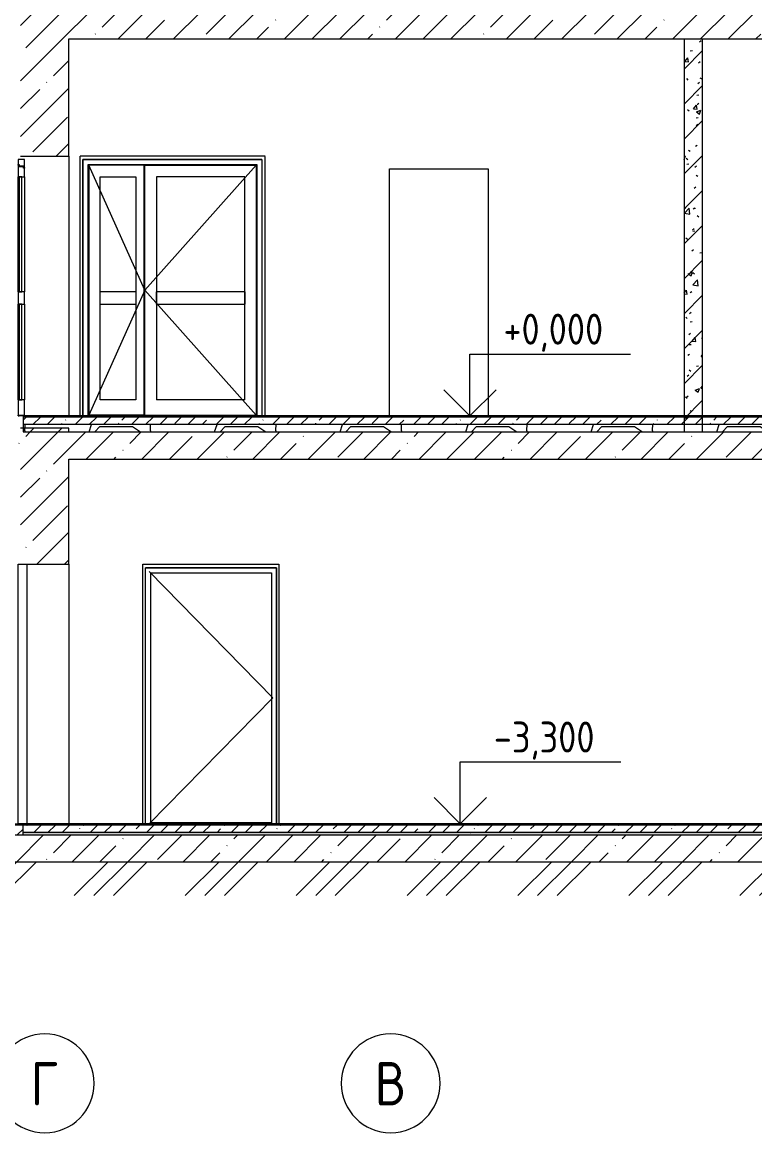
# Model space of a CAD drawing. Header units: millimetres. Extents: x -515342 to 330399, y -224905 to 507333.
# Drawn here: x 251977 to 257907, y 82231 to 91216 of the extents above; entities that cross this region are included whole.
import ezdxf

# ---------------------------------------------------------------- set-up
doc = ezdxf.new("R2010")
doc.units = ezdxf.units.MM
doc.linetypes.add('ASVP_Невидимые', pattern=[5, 3, -2])
doc.layers.get('0').update_dxf_attribs({"lineweight": 0})
for name, color, linetype, lineweight in [('Аннотация', 7, 'Continuous', 0), ('Витраж', 7, 'Continuous', 0), ('Двери', 7, 'Continuous', 0), ('Двери открывание', 7, 'Continuous', 0), ('Линии', 7, 'Continuous', 0), ('Оси', 7, 'Continuous', 0), ('Отметки', 7, 'Continuous', 0), ('Перекрытие', 7, 'Continuous', 0), ('Стены внутренние', 7, 'Continuous', 0), ('Стены несущие', 7, 'Continuous', 0), ('Стены перегородки', 7, 'Continuous', 0), ('Узлы', 7, 'Continuous', 0)]:
    doc.layers.add(name, color=color, linetype=linetype, lineweight=lineweight)
doc.styles.add('GOST Common', font='', dxfattribs={"width": 0.9, "height": 350})
doc.styles.add('GOST Common_1', font='', dxfattribs={"width": 0.9, "height": 250})
doc.styles.get('GOST Common').set_extended_font_data('GOST Common')
doc.styles.get('GOST Common_1').set_extended_font_data('GOST Common')
pattern_1 = [(45, (255037.12, 95610.5), (-224.5064, 224.5064), []), (45, (255261.63, 95610.5), (-224.5064, 224.5064), [396.875, -79.375, 3.353, -76.022])]
pattern_2 = [(45, (255037.12, 95610.5), (-114.0493, 114.0493), []), (45, (255151.17, 95610.5), (-114.0493, 114.0493), [201.613, -40.323, 3.353, -36.97])]

# ---------------------------------------------------------------- blocks, each defined once
blk = doc.blocks.new('Дверь_Стальная_Фрамуга_2 полотна1 - АР_Дверь_Внутренняя_1350х2680h_коробка__О_Л 2-10217686-О_АР_П_Разрез 2-2')
at = {"layer": 'Двери', "color": 253, "true_color": 0xaaaaaa}
for p, q in [((-8597.9, 5), (-8597.9, 0)), ((-8562.9, 0), (-8562.9, 5)), ((-8506.9, 5), (-8506.9, 0))]:
    blk.add_line(p, q, dxfattribs=at)
at = {"layer": 'Двери открывание', "color": 253, "true_color": 0xaaaaaa}
blk.add_line((-8522.9, 0), (-8520.1, 5), dxfattribs=at)
blk = doc.blocks.new('Прямоугольный импост - АР_Откос_Металлический_50х330 Серый Правый_Двери-10217749-О_АР_П_Разрез 2-2')
at = {"layer": 'Витраж'}
for p, q in [((-8588.9, 5), (-8588.9, 0)), ((-8587.9, 0), (-8587.9, 5))]:
    blk.add_line(p, q, dxfattribs=at)
blk = doc.blocks.new('СД_Люблино_Фасады_rvt-2-О_АР_П_Разрез 2-2')
at = {"layer": 'Стены внутренние'}
blk.add_line((-8637.9, 0), (-8637.9, 5), dxfattribs=at)
at = {"layer": 'Витраж', "lineweight": 9}
blk.add_blockref('Прямоугольный импост - АР_Откос_Металлический_50х330 Серый Правый_Двери-10217749-О_АР_П_Разрез 2-2', (0, 0), dxfattribs=at)
at = {"layer": 'Двери', "lineweight": 9}
blk.add_blockref('Дверь_Стальная_Фрамуга_2 полотна1 - АР_Дверь_Внутренняя_1350х2680h_коробка__О_Л 2-10217686-О_АР_П_Разрез 2-2', (0, 0), dxfattribs=at)
blk = doc.blocks.new('Дверь_Алюминиевая_Противопожарная__ТПТ75__2 полотна - АР_Дверь_ТПТ75_1450х2075_h__Средник_EI30_Пр-10663333-О_АР_П_Разрез 2-2')
at = {"layer": 'Двери', "lineweight": 18}
for p, q in [((-9415, 2075), (-9415, 2032.5)), ((-9364, 2075), (-9415, 2075)), ((-9364, 2009.5), (-9364, 2075)), ((-9415, 2032.5), (-9407, 2032.5)), ((-9407, 2027.5), (-9415, 2027.5)), ((-9415, 2027.5), (-9415, 1935)), ((-9407, 2032.5), (-9407, 2022.5)), ((-9407, 2014.5), (-9407, 2027.5)), ((-9407, 2022.5), (-9372, 2022.5)), ((-9372, 2014.5), (-9407, 2014.5)), ((-9372, 2022.5), (-9372, 2009.5)), ((-9372, 2004.5), (-9372, 2014.5)), ((-9372, 2009.5), (-9364, 2009.5)), ((-9364, 2004.5), (-9372, 2004.5)), ((-9364, 1935), (-9364, 2004.5)), ((-9415, 1935), (-9364, 1935)), ((-9385, 1935), (-9407, 1935)), ((-9407, 1935), (-9407, 1005)), ((-9385, 1005), (-9385, 1935)), ((-9415, 1005), (-9415, 904)), ((-9364, 1005), (-9415, 1005)), ((-9407, 1005), (-9385, 1005)), ((-9364, 904), (-9364, 1005)), ((-9415, 904), (-9364, 904)), ((-9385, 904), (-9407, 904)), ((-9407, 904), (-9407, 128.7)), ((-9385, 128.7), (-9385, 904)), ((-9364, 128.7), (-9415, 128.7)), ((-9415, 128.7), (-9415, 5)), ((-9407, 128.7), (-9385, 128.7)), ((-9364, 5), (-9364, 128.7)), ((-9415, 5), (-9364, 5)), ((-9415, 0), (-9407, 0)), ((-9375, 0), (-9407, 0))]:
    blk.add_line(p, q, dxfattribs=at)
at = {"layer": 'Двери'}
for p, q in [((-9415, 2027.5), (-9415, 2032.5)), ((-9364, 2009.5), (-9364, 2004.5)), ((-9415, 1005), (-9415, 1935)), ((-9364, 1935), (-9364, 1005)), ((-9415, 128.7), (-9415, 904)), ((-9364, 904), (-9364, 128.7)), ((-9415, 0), (-9415, 5)), ((-9407, 0), (-9415, 0)), ((-9407, 0), (-9407, 5)), ((-9375, 0), (-9407, 0)), ((-9372, 0), (-9372, 5)), ((-9364, 5), (-9364, 0))]:
    blk.add_line(p, q, dxfattribs=at)
blk = doc.blocks.new('Дверь_Алюминиевая_Противопожарная__ТПТ75__2 полотна - АР_Дверь_ТПТ75_1450х2075_h__Средник_EI30_Пр-V162-О_АР_П_Разрез 2-2')
at = {"layer": 'Двери', "linetype": 'ASVP_Невидимые'}
for p, q in [((-7416.5, 2100), (-8916.5, 2100)), ((-8916.5, 2100), (-8916.5, 0)), ((-8891.5, 0), (-8891.5, 2075)), ((-8891.5, 2075), (-7441.5, 2075)), ((-7441.5, 2075), (-7441.5, 0)), ((-7416.5, 0), (-7416.5, 2100))]:
    blk.add_line(p, q, dxfattribs=at)
at = {"layer": 'Двери'}
for p, q in [((-7441.5, 2075), (-8891.5, 2075)), ((-8891.5, 2075), (-8891.5, 0)), ((-7441.5, 2075), (-7441.5, 0)), ((-8849, 2032.5), (-7484, 2032.5)), ((-8849, 0), (-8849, 2032.5)), ((-8394, 2027.5), (-8844, 2027.5)), ((-8844, 2027.5), (-8844, 5)), ((-8394.1, 2022.5), (-8389, 2022.5)), ((-8394, 5), (-8394, 2027.5)), ((-8394, 2009.5), (-8389, 2009.5)), ((-8394, 2004.5), (-8389, 2004.5)), ((-8389, 2027.5), (-7489, 2027.5)), ((-8389, 5), (-8389, 2027.5)), ((-7489, 2027.5), (-7489, 5)), ((-7484, 2032.5), (-7484, 0)), ((-8751.5, 128.7), (-8751.5, 1935)), ((-8751.5, 1935), (-8463.5, 1935)), ((-8463.5, 1935), (-8463.5, 128.7)), ((-8296.5, 1935), (-8296.5, 128.7)), ((-7581.5, 1935), (-8296.5, 1935)), ((-7581.5, 128.7), (-7581.5, 1935)), ((-8751.5, 904), (-8751.5, 1005)), ((-8463.5, 1005), (-8751.5, 1005)), ((-8463.5, 1005), (-8463.5, 904)), ((-8296.5, 904), (-8296.5, 1005)), ((-7581.5, 1005), (-8296.5, 1005)), ((-7581.5, 1005), (-7581.5, 904)), ((-8751.5, 904), (-8463.5, 904)), ((-8296.5, 904), (-7581.5, 904)), ((-8463.5, 128.7), (-8751.5, 128.7)), ((-7581.5, 128.7), (-8296.5, 128.7)), ((-8394, 5), (-8844, 5)), ((-8839, 0), (-8839, 5)), ((-8826, 0), (-8826, 5)), ((-8389, 5), (-8394, 5)), ((-8389, 5), (-7489, 5)), ((-7507, 5), (-7507, 0)), ((-7494, 5), (-7494, 0))]:
    blk.add_line(p, q, dxfattribs=at)
at = {"layer": 'Двери открывание'}
for q in [(-8844, 2027.5), (-7489, 2027.5), (-8844, 5), (-7489, 5)]:
    blk.add_line((-8389, 1016.3), q, dxfattribs=at)
blk = doc.blocks.new('Дверь_Деревянная_1 полотно - АР_Дверь_Межкомнатная_1000х2000h_полотно__Г_Пр-10560728-О_АР_П_Разрез 2-2')
at = {"layer": 'Двери'}
for p, q in [((-7435, -3290), (-7435, -3300)), ((-7395, -3300), (-7395, -3290))]:
    blk.add_line(p, q, dxfattribs=at)
at = {"layer": 'Двери', "linetype": 'ASVP_Невидимые'}
blk.add_line((-7395, -3290), (-7395, -3300), dxfattribs=at)
blk = doc.blocks.new('Дверь_Деревянная_1 полотно - АР_Дверь_Межкомнатная_1000х2000h_полотно__Г_Пр-10560729-О_АР_П_Разрез 2-2')
at = {"layer": 'Двери', "linetype": 'ASVP_Невидимые'}
for p, q in [((-8385, -3300), (-8385, -1230)), ((-8385, -1230), (-7325, -1230)), ((-7325, -1230), (-7325, -3300))]:
    blk.add_line(p, q, dxfattribs=at)
at = {"layer": 'Двери'}
for p, q in [((-8385, -3300), (-8385, -1230)), ((-7325, -1230), (-8385, -1230)), ((-7325, -3300), (-7325, -1230)), ((-8345, -1270), (-8345, -3300)), ((-8345, -1270), (-7365, -1270)), ((-7365, -1270), (-7365, -3300)), ((-8345, -3290), (-7365, -3290))]:
    blk.add_line(p, q, dxfattribs=at)
at = {"layer": 'Двери открывание'}
for p, q in [((-7355, -2280), (-8355, -1260)), ((-8355, -3300), (-7355, -2280))]:
    blk.add_line(p, q, dxfattribs=at)
blk = doc.blocks.new('Дверь_Деревянная_1 полотно - АР_Дверь_Межкомнатная_1000х2000h_полотно__Г_Пр-V285-О_АР_П_Разрез 2-2')
at = {"layer": 'Двери'}
for p, q in [((-9415, -1200), (-9345, -1200)), ((-9415, -3300), (-9415, -1200)), ((-9345, -1200), (-9345, -3300)), ((-9345, -3300), (-9415, -3300))]:
    blk.add_line(p, q, dxfattribs=at)
blk = doc.blocks.new('Дверь_Стальная_2 полотна - АР_Дверь_Внутренняя_1450х2080h_коробка__О_Л-10662681-О_АР_П_Разрез 2-2')
at = {"layer": 'Двери'}
for p, q in [((-8345, -3295), (-8000, -3295)), ((-8000, -3290), (-8000, -3295)), ((-8000, -3295), (-8000, -3290)), ((-8000, -3295), (-7435, -3295))]:
    blk.add_line(p, q, dxfattribs=at)
blk = doc.blocks.new('Ось сетки - Круг_Ø8 мм-6577-О_АР_П_Разрез 2-2')
at = {"layer": 'Оси'}
for start, end in [(360, 180), (180, 360)]:
    blk.add_arc((0, -5400), 400, start, end, dxfattribs=at)
blk = doc.blocks.new('Высотные отметки - Стрелка вверх-5091-О_АР_П_Разрез 2-2')
at = {"layer": 'Аннотация'}
for p, q in [((-16859.5, 13170), (-18159.5, 13170)), ((-16859.5, 12670), (-16859.5, 13170)), ((-16859.5, 12670), (-17071.7, 12882.1)), ((-16859.5, 12670), (-16647.4, 12882.1)), ((-16559.5, 12670), (-17159.5, 12670))]:
    blk.add_line(p, q, dxfattribs=at)

msp = doc.modelspace()

# ---------------------------------------------------------------- hatches: boundary and pattern name
at = {"layer": 'Перекрытие'}
h = msp.add_hatch(dxfattribs=at)
h.set_pattern_fill('FP_37', color=256, style=0, pattern_type=2)
h.set_pattern_definition(pattern_1)
h.paths.add_polyline_path([(255691.0087, 91081.3929), (258884.7706, 91081.3929), (258884.7706, 91301.3929), (251964.7107, 91301.3929), (251964.7107, 91081.3929), (255583.882, 91081.3929)])
h = msp.add_hatch(dxfattribs=at)
h.set_pattern_fill('FP_48', color=256, style=0, pattern_type=2)
h.set_pattern_definition(pattern_2)
h.paths.add_polyline_path([(261347.2706, 88021.3929), (261347.2706, 88029.3929), (251984.7107, 88029.3929), (251984.7107, 88021.3929), (261261.5957, 88021.3929)])
h = msp.add_hatch(dxfattribs=at)
h.set_pattern_fill('FP_48', color=256, style=0, pattern_type=2)
h.set_pattern_definition(pattern_2)
h.paths.add_polyline_path([(256762.2754, 87961.3929), (261347.2706, 87961.3929), (261347.2706, 88021.3929), (251984.7107, 88021.3929), (251984.7107, 87961.3929), (256655.1487, 87961.3929)])
h = msp.add_hatch(dxfattribs=at)
h.set_pattern_fill('FP_48', color=256, style=0, pattern_type=2)
h.set_pattern_definition(pattern_2)
h.paths.add_polyline_path([(257334.7107, 88021.3929), (257484.7107, 88021.3929), (257484.7107, 88029.3929), (257334.7107, 88029.3929)])
h = msp.add_hatch(dxfattribs=at)
h.set_pattern_fill('FP_48', color=256, style=0, pattern_type=2)
h.set_pattern_definition(pattern_2)
h.paths.add_polyline_path([(257484.7107, 87961.3929), (257484.7107, 88021.3929), (257334.7107, 88021.3929), (257334.7107, 87961.3929), (257405.0354, 87961.3929)])
h = msp.add_hatch(dxfattribs=at)
h.set_pattern_fill('FP_37', color=256, style=0, pattern_type=2)
h.set_pattern_definition(pattern_1)
h.paths.add_polyline_path([(256762.2754, 87681.3929), (263694.7706, 87681.3929), (263694.7706, 87901.3929), (250664.7107, 87901.3929), (250664.7107, 87681.3929), (256655.1487, 87681.3929)])
h = msp.add_hatch(dxfattribs=at)
h.set_pattern_fill('FP_57', color=256, style=0, pattern_type=2)
h.set_pattern_definition([(228.013, (255768.645, 96626.49), (-8127.9666, -9144.0297), [136.69, -13532.193]), (184.97, (255677.205, 96524.893), (12191.99547, 1016.05502), [234.562, -23221.62]), (132.51, (255443.525, 96504.57), (10159.9124, -11176.07977), [165.393, -16373.89]), (267.274, (255047.285, 96250.573), (1015.88953, 20320.00577), [213.602, -21146.575]), (292.834, (255037.125, 96037.213), (-5080.07417, 12191.97012), [209.453, -20735.923]), (357.274, (255118.405, 95844.173), (-20320.00577, 1015.88953), [213.602, -21146.575]), (37.694, (255331.765, 95834.013), (-13208.04272, -10159.9446), [282.477, -27965.247]), (72.255, (255555.285, 96006.733), (7112.12749, 22351.9589), [266.688, -26402.102]), (121.43, (255636.565, 96260.733), (-8128.10005, 13207.93827), [214.325, -21218.218]), (175.236, (255524.805, 96443.61), (11175.99406, -1016.0697), [244.685, -11989.575]), (222.397, (255280.965, 96463.933), (-12192.08559, -11175.90729), [316.43, -31326.71]), (138.814, (256053.12, 96240.41), (-7111.9922, 6096.0098), [108, -10692.226]), (171.469, (255971.845, 96311.533), (13207.99153, -2032.05404), [205.473, -20341.855]), (225, (255768.64, 96342), (1e-13, -1016), [143.68, -1293.16]), (203.199, (255697.52, 96463.93), (5079.9856, 2032.0367), [77.377, -7660.25]), (291.801, (255626.4, 96433.45), (-1015.9787, 3048.0072), [109.426, -5361.9]), (30.964, (255667.04, 96331.85), (3047.9913, 2032.0134), [177.73, -5746.52]), (161.565, (255819.44, 96423.3), (2031.999, -1016.002), [128.515, -3084.36]), (16.39, (255037.125, 96433.453), (10159.97517, 3048.0812), [180.035, -17823.53]), (70.346, (255209.845, 96484.25), (-4064.0339, -11175.98797), [151.04, -14952.887]), (293.199, (255819.44, 96626.49), (-2032.0367, 5079.9856), [154.75, -7582.873]), (343.61, (255880.405, 96484.253), (-10159.97517, 3048.0812), [180.035, -17823.53]), (339.444, (255037.12, 95803.53), (-5080.0015, 2031.9962), [173.614, -8507.094]), (294.775, (255199.685, 95742.57), (-5079.9732, 11176.0126), [145.47, -14401.437]), (66.801, (255829.6, 95610.49), (2032.0367, 5079.9856), [154.75, -7582.873]), (17.354, (255890.565, 95752.73), (-13208.0015, -4063.99474), [170.313, -16860.95]), (69.444, (255331.76, 95610.49), (-2031.9962, -5080.0015), [86.807, -8593.9]), (101.31, (255768.64, 95610.5), (-1016.005, 4063.999), [51.806, -5128.8]), (165.964, (255758.48, 95661.3), (3048.0036, -1015.988), [209.45, -3979.62]), (186.009, (255555.285, 95712.093), (10159.99987, 1015.9998), [194.107, -19216.546]), (303.69, (255667.04, 96240.4), (-1015.9976, 2032.002), [146.53, -3516.71]), (353.157, (255748.325, 96118.493), (17271.99206, -2032.06884), [255.823, -25326.404]), (60.945, (256002.32, 96088.01), (-4064.0497, -7111.9723), [104.603, -10355.757]), (90, (256053.1, 96179.5), (-1016, 1016), [60.96, -955.04]), (120.256, (255534.965, 95742.57), (4063.9449, -7112.03103), [141.147, -13973.576]), (48.013, (255463.845, 95864.49), (8127.9666, 9144.0297), [273.377, -13395.505]), (0, (255646.7, 96067.7), (1016, 1016), [264.16, -751.84]), (325.305, (255910.885, 96067.69), (-10160.01873, 7111.9732), [160.644, -15903.726]), (254.055, (256042.96, 95976.25), (-1015.9713, -4064.0072), [147.93, -7248.66]), (207.646, (256002.325, 95834.013), (-19303.99578, -10160.00796), [240.858, -23844.986]), (175.426, (255788.965, 95722.253), (-13207.99929, 1016.01778), [254.812, -25226.34])])
h.paths.add_polyline_path([(261347.2706, 87901.3929), (261347.2706, 87961.3929), (251984.7107, 87961.3929), (251984.7107, 87901.3929), (261154.469, 87901.3929)])
h = msp.add_hatch(dxfattribs=at)
h.set_pattern_fill('FP_37', color=256, style=0, pattern_type=2)
h.set_pattern_definition(pattern_1)
h.paths.add_polyline_path([(251984.7107, 84721.3929), (251984.7107, 84729.3929), (245954.7107, 84729.3929), (245954.7107, 84721.3929), (251941.5751, 84721.3929)])
h = msp.add_hatch(dxfattribs=at)
h.set_pattern_fill('FP_48', color=256, style=0, pattern_type=2)
h.set_pattern_definition(pattern_2)
h.paths.add_polyline_path([(260725.9623, 84721.3929), (260799.7107, 84721.3929), (260799.7107, 84729.3929), (251984.7107, 84729.3929), (251984.7107, 84721.3929), (259868.9489, 84721.3929)])
h = msp.add_hatch(dxfattribs=at)
h.set_pattern_fill('FP_48', color=256, style=0, pattern_type=2)
h.set_pattern_definition(pattern_2)
h.paths.add_polyline_path([(250013.2949, 84641.3929), (251984.7107, 84641.3929), (251984.7107, 84721.3929), (245954.7107, 84721.3929), (245954.7107, 84641.3929), (249584.7883, 84641.3929)])
h = msp.add_hatch(dxfattribs=at)
h.set_pattern_fill('FP_37', color=256, style=0, pattern_type=2)
h.set_pattern_definition(pattern_1)
h.paths.add_polyline_path([(263297.0025, 84421.3929), (263459.7107, 84421.3929), (263459.7107, 84641.3929), (245954.7107, 84641.3929), (245954.7107, 84421.3929), (261582.9757, 84421.3929)])
h = msp.add_hatch(dxfattribs=at)
h.set_pattern_fill('FP_48', color=256, style=0, pattern_type=2)
h.set_pattern_definition(pattern_2)
h.paths.add_polyline_path([(260725.9623, 84661.3929), (260799.7107, 84661.3929), (260799.7107, 84721.3929), (251984.7107, 84721.3929), (251984.7107, 84661.3929), (259868.9489, 84661.3929)])
msp.add_hatch(color=256, dxfattribs=at).paths.add_polyline_path([(260799.7107, 84641.3929), (260799.7107, 84661.3929), (251984.7107, 84661.3929), (251984.7107, 84641.3929), (260725.9623, 84641.3929)])
at = {"layer": 'Стены внутренние'}
h = msp.add_hatch(dxfattribs=at)
h.set_pattern_fill('FP_37', color=256, style=0, pattern_type=2)
h.set_pattern_definition(pattern_1)
h.paths.add_polyline_path([(251964.7107, 86831.3929), (252354.7107, 86831.3929), (252354.7107, 87681.3929), (251964.7107, 87681.3929), (251964.7107, 86913.1727)])
h.paths.add_polyline_path([(252102.2651, 87901.3929), (252354.7107, 87901.3929), (252354.7107, 87931.3929), (251964.7107, 87931.3929), (251964.7107, 87901.3929), (252048.7017, 87901.3929)])
h.paths.add_polyline_path([(251964.7107, 90131.3929), (252354.7107, 90131.3929), (252354.7107, 91081.3929), (251964.7107, 91081.3929), (251964.7107, 90229.0875)])
h.paths.add_polyline_path([(251964.7107, 91301.3929), (251984.7107, 91301.3929), (251984.7107, 91331.3929), (251964.7107, 91331.3929)])
h.paths.add_polyline_path([(251964.7107, 93531.3929), (252354.7107, 93531.3929), (252354.7107, 94431.3929), (251964.7107, 94431.3929), (251964.7107, 93545.0024)])
h.paths.add_polyline_path([(252249.5654, 94651.3929), (252354.7107, 94651.3929), (252354.7107, 94681.3929), (251964.7107, 94681.3929), (251964.7107, 94651.3929), (252236.1734, 94651.3929)])
h.paths.add_polyline_path([(251964.7107, 96881.3929), (252354.7107, 96881.3929), (252354.7107, 97731.3929), (251964.7107, 97731.3929), (251964.7107, 97045.1347)])
h.paths.add_polyline_path([(252256.2602, 97951.3929), (252354.7107, 97951.3929), (252354.7107, 97981.3929), (251964.7107, 97981.3929), (251964.7107, 97951.3929), (252249.5654, 97951.3929)])
h.paths.add_polyline_path([(251964.7107, 100181.3929), (252354.7107, 100181.3929), (252354.7107, 101581.3929), (251964.7107, 101581.3929), (251964.7107, 100361.0496)])
h = msp.add_hatch(dxfattribs=at)
h.set_pattern_fill('FP_46', color=256, style=0, pattern_type=2)
h.set_pattern_definition([(45, (255037.12, 95610.5), (-141.4214, 141.4214), [])])
h.paths.add_polyline_path([(257484.7107, 87901.3929), (257484.7107, 91081.3929), (257334.7107, 91081.3929), (257334.7107, 87901.3929), (257405.0354, 87901.3929)])
h = msp.add_hatch(dxfattribs=at)
h.set_pattern_fill('FP_47', color=256, style=0, pattern_type=2)
h.set_pattern_definition([(50, (255037.12, 95610.5), (364.368, -31.878), [38.1, -419.1]), (355, (255037.12, 95610.5), (-70.486, 382.113), [30.48, -335.28]), (100.451, (255067.5, 95607.84), (293.885, 350.233), [32.38, -356.18]), (46.184, (255037.12, 95712.1), (542.158, -84.086), [57.15, -628.65]), (96.636, (255082.3, 95705.1), (474.805, 494.855), [48.57, -534.27]), (351.184, (255037.1, 95712.1), (474.81, 494.85), [45.72, -502.92]), (21, (255087.92, 95686.7), (303.228, -204.53), [38.1, -419.1]), (326, (255087.92, 95686.7), (123.604, 368.376), [30.48, -335.28]), (71.451, (255113.2, 95669.65), (426.834, 163.843), [32.38, -356.18]), (37.5, (255037.12, 95610.49), (6.1766, 169.1102), [16.764, -314.452, 16.764, -323.596, -336.55]), (37.5, (255037.12, 95610.49), (6.1766, 169.1102), [-671.576, 16.764, -319.786]), (7.5, (255037.12, 95610.5), (133.639, 200.3615), [16.764, -177.292, 16.764, -306.832, -128.27]), (7.5, (255037.12, 95610.5), (133.639, 200.3615), [-517.652, 16.764, -111.506]), (327.5, (254923.84, 95610.49), (271.1818, -11.4584), [16.764, -110.236, 16.764, -379.476, -525.78]), (327.5, (254923.84, 95610.49), (271.1818, -11.4584), [-523.24, 16.764, -509.016]), (317.5, (254873.04, 95610.5), (296.2585, 50.853), [16.764, -148.336, 16.764, -246.38, -373.38]), (317.5, (254873.04, 95610.5), (296.2585, 50.853), [-428.244, 16.764, -356.616])])
h.paths.add_polyline_path([(257484.7107, 87901.3929), (257484.7107, 91081.3929), (257334.7107, 91081.3929), (257334.7107, 87901.3929), (257405.0354, 87901.3929)])
at = {"layer": 'Узлы'}
h = msp.add_hatch(dxfattribs=at)
h.set_pattern_fill('FP_59', color=256, style=0, pattern_type=2)
h.set_pattern_definition([(45, (255037.1, 95610.5), (-449.013, 449.013), []), (45, (255195.9, 95610.5), (0, 898.026), []), (45, (254878.4, 95610.5), (0, 898.026), [])])
h.paths.add_polyline_path([(242728.6811, 84149.9103), (270153.1096, 84149.9103), (270153.1096, 86881.3929), (263959.7107, 86881.3929), (263959.7107, 84421.3929), (245454.7107, 84421.3929), (245454.7107, 86681.3929), (242728.6811, 86681.3929), (242728.6811, 85623.6503)])

# ---------------------------------------------------------------- linework, layer by layer
at = {"layer": 'Линии'}
msp.add_line((263959.7107, 84421.3929), (245454.7107, 84421.3929), dxfattribs=at)
at = {"layer": 'Отметки'}
for p, q in [((255299.7107, 88031.3929), (255415.9988, 88031.3929)), ((255415.9988, 88031.3929), (255601.3324, 88031.3929)), ((255045.3314, 84731.3929), (255191.6475, 84731.3929)), ((255191.6475, 84731.3929), (255523.2972, 84731.3929))]:
    msp.add_line(p, q, dxfattribs=at)
at = {"layer": 'Перекрытие'}
for p, q in [((252354.7107, 91081.3929), (263684.7706, 91081.3929)), ((263829.7706, 88031.3929), (251984.7107, 88031.3929)), ((251984.7107, 88031.3929), (251984.7107, 88021.3929)), ((263829.7706, 88029.3929), (251984.7107, 88029.3929)), ((251984.7107, 88021.3929), (251984.7107, 87901.3929)), ((263829.7706, 88021.3929), (251984.7107, 88021.3929)), ((257334.7107, 88021.3929), (257334.7107, 87901.3929)), ((257484.7107, 87901.3929), (257484.7107, 88021.3929)), ((263829.7706, 87961.3929), (251984.7107, 87961.3929)), ((251984.7107, 87901.3929), (263829.7706, 87901.3929)), ((252354.7107, 87681.3929), (263694.7706, 87681.3929)), ((260799.7107, 84729.3929), (245954.7107, 84729.3929)), ((251984.7107, 84731.3929), (251984.7107, 84721.3929)), ((260769.7107, 84731.3929), (252014.7107, 84731.3929)), ((260799.7107, 84721.3929), (245954.7107, 84721.3929)), ((245954.7107, 84641.3929), (260799.7107, 84641.3929)), ((251984.7107, 84641.3929), (251984.7107, 84721.3929)), ((260799.7107, 84661.3929), (251984.7107, 84661.3929))]:
    msp.add_line(p, q, dxfattribs=at)
at = {"layer": 'Стены внутренние'}
for p, q in [((252354.7107, 90131.3929), (252354.7107, 88031.3929)), ((254949.7107, 88031.3929), (254949.7107, 90031.3929)), ((254949.7107, 90031.3929), (255749.7107, 90031.3929)), ((255749.7107, 90031.3929), (255749.7107, 88031.3929)), ((252354.7107, 86831.3929), (252354.7107, 84731.3929)), ((252954.7107, 84731.3929), (252954.7107, 86831.3929)), ((252954.7107, 86831.3929), (254054.7107, 86831.3929)), ((254054.7107, 86831.3929), (254054.7107, 84731.3929)), ((253984.7107, 84741.3929), (253984.7107, 84731.3929))]:
    msp.add_line(p, q, dxfattribs=at)
at = {"layer": 'Стены несущие'}
for p, q in [((252354.7107, 90131.3929), (252354.7107, 91081.3929)), ((251964.7107, 90131.3929), (252354.7107, 90131.3929)), ((252354.7107, 87931.3929), (251964.7107, 87931.3929)), ((252354.7107, 87901.3929), (252354.7107, 87931.3929)), ((252354.7107, 86831.3929), (252354.7107, 87681.3929)), ((252014.7107, 86831.3929), (252354.7107, 86831.3929))]:
    msp.add_line(p, q, dxfattribs=at)
at = {"layer": 'Стены перегородки'}
for p, q in [((257334.7107, 91081.3929), (257334.7107, 88021.3929)), ((257484.7107, 88021.3929), (257484.7107, 91081.3929))]:
    msp.add_line(p, q, dxfattribs=at)

# ---------------------------------------------------------------- block references
msp.add_blockref('СД_Люблино_Фасады_rvt-2-О_АР_П_Разрез 2-2', (261359.7107, 88031.3929))
at = {"layer": 'Двери'}
for name in ['Дверь_Алюминиевая_Противопожарная__ТПТ75__2 полотна - АР_Дверь_ТПТ75_1450х2075_h__Средник_EI30_Пр-V162-О_АР_П_Разрез 2-2', 'Дверь_Алюминиевая_Противопожарная__ТПТ75__2 полотна - АР_Дверь_ТПТ75_1450х2075_h__Средник_EI30_Пр-10663333-О_АР_П_Разрез 2-2', 'Дверь_Деревянная_1 полотно - АР_Дверь_Межкомнатная_1000х2000h_полотно__Г_Пр-V285-О_АР_П_Разрез 2-2', 'Дверь_Деревянная_1 полотно - АР_Дверь_Межкомнатная_1000х2000h_полотно__Г_Пр-10560729-О_АР_П_Разрез 2-2', 'Дверь_Стальная_2 полотна - АР_Дверь_Внутренняя_1450х2080h_коробка__О_Л-10662681-О_АР_П_Разрез 2-2', 'Дверь_Деревянная_1 полотно - АР_Дверь_Межкомнатная_1000х2000h_полотно__Г_Пр-10560728-О_АР_П_Разрез 2-2']:
    msp.add_blockref(name, (261359.7107, 88031.3929), dxfattribs=at)
at = {"layer": 'Оси'}
for p in [(252159.7107, 88031.3929), (254959.7107, 88031.3929)]:
    msp.add_blockref('Ось сетки - Круг_Ø8 мм-6577-О_АР_П_Разрез 2-2', p, dxfattribs=at)
at = {"layer": 'Отметки', "extrusion": (0, 0, -1)}
for p in [(-238741.7915, 75361.3929), (-238663.7563, 72061.3929)]:
    msp.add_blockref('Высотные отметки - Стрелка вверх-5091-О_АР_П_Разрез 2-2', p, dxfattribs=at)

# ---------------------------------------------------------------- texts
at = {"layer": 'Оси', "char_height": 350, "attachment_point": 1, "style": 'GOST Common'}
for s, insert, width in [('\\fGOST Common|b0|i0|c204|p34|;\\W.9;Г', (252045.93, 82803.9262), 274.177125), ('\\fGOST Common|b0|i0|c204|p34|;\\W.9;В', (254831.08, 82803.9262), 310.253062)]:
    msp.add_mtext(s, dxfattribs=dict(at, insert=insert, width=width))
at = {"layer": 'Отметки', "char_height": 250, "width": 1028.822569, "attachment_point": 1, "line_spacing_factor": 1.022761, "style": 'GOST Common_1'}
for s, insert in [('+0,000', (255872.6564, 88858.1)), ('-3,300', (255794.6211, 85558.1))]:
    msp.add_mtext(s, dxfattribs=dict(at, insert=insert))

doc.saveas('drawing.dxf')
